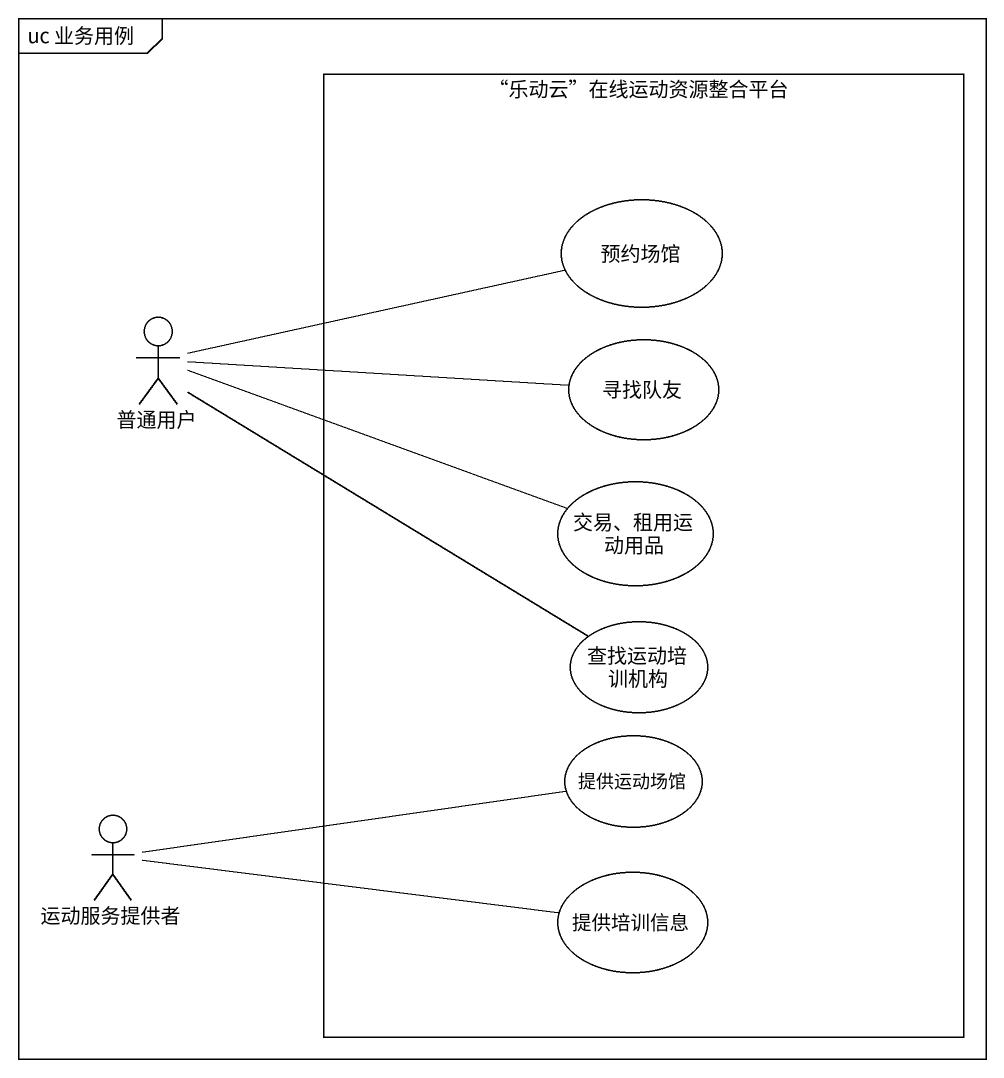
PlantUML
@startuml
mainframe uc 业务用例
rectangle "“乐动云”在线运动资源整合平台" as 乐动云_在线运动资源整合平台 {
  usecase 预约场馆
  usecase 寻找队友
  usecase "交易、租用运动用品" as 交易_租用运动用品
  usecase 查找运动培训机构
  usecase 提供运动场馆
  usecase 提供培训信息
}
actor 普通用户
actor 运动服务提供者
普通用户 -right- 预约场馆
普通用户 -right- 寻找队友
普通用户 -right- 交易_租用运动用品
普通用户 -- 查找运动培训机构
运动服务提供者 -right- 提供运动场馆
运动服务提供者 -right- 提供培训信息
@enduml
